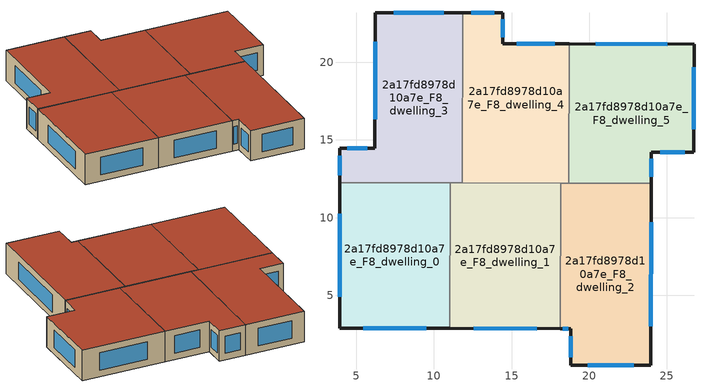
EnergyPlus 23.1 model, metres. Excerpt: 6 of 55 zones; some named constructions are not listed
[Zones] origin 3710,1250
2a17fd8978d10a7e_F8_dwelling_0
 floor to 2a17fd8978d10a7e_F7_dwelling_0 (EU_floor_Construction): 11.05,12.24 11.03,2.87 3.92,2.89 3.94,12.25 z24
 wall outside (EU_wall_Construction): 3.94,12.25 3.92,2.89 11.03,2.87 z24:27
 wall to 2a17fd8978d10a7e_F8_dwelling_1 (EU_wall_Construction): 11.03,2.87 11.05,12.24 z24:27
 wall to 2a17fd8978d10a7e_F8_dwelling_3 (EU_wall_Construction): 11.05,12.24 3.94,12.25 z24:27
 window (EU_Window_Construction): 5.44,2.89 9.51,2.88 / 3.93,10.25 3.92,4.9 z24.64:26.36
 roof outside (EU_roof_Construction): 11.03,2.87 11.05,12.24 3.94,12.25 3.92,2.89 z27
2a17fd8978d10a7e_F8_dwelling_1
 floor to 2a17fd8978d10a7e_F7_dwelling_1 (EU_floor_Construction): 18.17,12.22 18.15,2.86 11.03,2.87 11.05,12.24 z24
 wall outside (EU_wall_Construction): 11.03,2.87 18.15,2.86 z24:27
 wall to 2a17fd8978d10a7e_F8_dwelling_2 (EU_wall_Construction): 18.15,2.86 18.17,12.22 z24:27
 wall to 2a17fd8978d10a7e_F8_dwelling_4 (EU_wall_Construction): 18.17,12.22 11.83,12.24 z24:27
 wall to 2a17fd8978d10a7e_F8_dwelling_3 (EU_wall_Construction): 11.83,12.24 11.05,12.24 z24:27
 window (EU_Window_Construction): 12.56,2.87 16.62,2.86 z24.64:26.36
 roof outside (EU_roof_Construction): 18.15,2.86 18.17,12.22 11.05,12.24 11.03,2.87 z27
2a17fd8978d10a7e_F8_dwelling_2
 floor to 2a17fd8978d10a7e_F7_dwelling_2 (EU_floor_Construction): 23.99,12.21 23.96,0.5 18.8,0.5 18.8,2.85 18.15,2.86 18.17,12.22 z24
 wall outside (EU_wall_Construction): 18.15,2.86 18.8,2.85 18.8,0.5 23.96,0.5 23.99,12.21 z24:27
 wall to 2a17fd8978d10a7e_F8_dwelling_5 (EU_wall_Construction): 23.99,12.21 18.69,12.22 z24:27
 wall to 2a17fd8978d10a7e_F8_dwelling_4 (EU_wall_Construction): 18.69,12.22 18.17,12.22 z24:27
 window (EU_Window_Construction): 23.97,3.01 23.98,9.7 / 19.91,0.5 22.85,0.5 / 18.8,2.35 18.8,1 / 18.29,2.85 18.66,2.85 z24.64:26.36
 roof outside (EU_roof_Construction): 23.96,0.5 23.99,12.21 18.17,12.22 18.15,2.86 18.8,2.85 18.8,0.5 z27
2a17fd8978d10a7e_F8_dwelling_3
 floor to 2a17fd8978d10a7e_F7_dwelling_3 (EU_floor_Construction): 11.85,23.19 11.83,12.24 3.94,12.25 3.94,14.47 6.21,14.46 6.22,23.19 z24
 wall outside (EU_wall_Construction): 11.85,23.19 6.22,23.19 6.21,14.46 3.94,14.47 3.94,12.25 z24:27
 wall to 2a17fd8978d10a7e_F8_dwelling_4 (EU_wall_Construction): 11.83,12.24 11.85,23.19 z24:27
 window (EU_Window_Construction): 6.22,21.32 6.21,16.33 / 10.65,23.19 7.43,23.19 / 3.94,13.99 3.94,12.73 / 5.72,14.46 4.43,14.47 z24.64:26.36
 roof outside (EU_roof_Construction): 11.83,12.24 11.85,23.19 6.22,23.19 6.21,14.46 3.94,14.47 3.94,12.25 z27
2a17fd8978d10a7e_F8_dwelling_4
 floor to 2a17fd8978d10a7e_F7_dwelling_4 (EU_floor_Construction): 18.71,21.19 18.69,12.22 11.83,12.24 11.85,23.19 14.43,23.19 14.42,21.2 z24
 wall outside (EU_wall_Construction): 18.71,21.19 14.42,21.2 14.43,23.19 11.85,23.19 z24:27
 wall to 2a17fd8978d10a7e_F8_dwelling_5 (EU_wall_Construction): 18.69,12.22 18.71,21.19 z24:27
 window (EU_Window_Construction): 13.88,23.19 12.41,23.19 / 14.42,21.62 14.43,22.76 / 17.79,21.19 15.34,21.2 z24.64:26.36
 roof outside (EU_roof_Construction): 18.69,12.22 18.71,21.19 14.42,21.2 14.43,23.19 11.85,23.19 11.83,12.24 z27
2a17fd8978d10a7e_F8_dwelling_5
 floor to 2a17fd8978d10a7e_F7_dwelling_5 (EU_floor_Construction): 26.75,21.17 26.74,14.21 23.99,14.22 23.99,12.21 18.69,12.22 18.71,21.19 z24
 wall outside (EU_wall_Construction): 23.99,12.21 23.99,14.22 26.74,14.21 26.75,21.17 18.71,21.19 z24:27
 window (EU_Window_Construction): 23.99,12.64 23.99,13.79 / 25.03,21.18 20.43,21.19 / 26.74,15.7 26.75,19.68 / 24.58,14.22 26.15,14.21 z24.64:26.36
 roof outside (EU_roof_Construction): 26.74,14.21 26.75,21.17 18.71,21.19 18.69,12.22 23.99,12.21 23.99,14.22 z27
[SCHEDULE:FILE] Column Number=1; Rows to Skip at Top=0; Number of Hours of Data=8760; Column Separator=Comma; Interpolate to Timestep=No; Minutes per Item=60; Adjust Schedule for Daylight Savings=Yes
Name | File
EU_Step8_GainSchedule_2a17fd8978d10a7e_F3_dwelling_2_f000 | ../../schedules/2a17fd8978d10a7e/2a17fd8978d10a7e_F3_dwelling_2_f000_gain.csv
EU_Step8_GainSchedule_2a17fd8978d10a7e_F3_dwelling_3_f000 | ../../schedules/2a17fd8978d10a7e/2a17fd8978d10a7e_F3_dwelling_3_f000_gain.csv
EU_Step8_GainSchedule_2a17fd8978d10a7e_F3_dwelling_4_f000 | ../../schedules/2a17fd8978d10a7e/2a17fd8978d10a7e_F3_dwelling_4_f000_gain.csv
EU_Step8_GainSchedule_2a17fd8978d10a7e_F3_dwelling_5_f000 | ../../schedules/2a17fd8978d10a7e/2a17fd8978d10a7e_F3_dwelling_5_f000_gain.csv
EU_Step8_GainSchedule_2a17fd8978d10a7e_F4_dwelling_0_f000 | ../../schedules/2a17fd8978d10a7e/2a17fd8978d10a7e_F4_dwelling_0_f000_gain.csv
EU_Step8_GainSchedule_2a17fd8978d10a7e_F4_dwelling_1_f000 | ../../schedules/2a17fd8978d10a7e/2a17fd8978d10a7e_F4_dwelling_1_f000_gain.csv
EU_Step8_GainSchedule_2a17fd8978d10a7e_F4_dwelling_2_f000 | ../../schedules/2a17fd8978d10a7e/2a17fd8978d10a7e_F4_dwelling_2_f000_gain.csv
EU_Step8_GainSchedule_2a17fd8978d10a7e_F4_dwelling_3_f000 | ../../schedules/2a17fd8978d10a7e/2a17fd8978d10a7e_F4_dwelling_3_f000_gain.csv
EU_Step8_GainSchedule_2a17fd8978d10a7e_F4_dwelling_4_f000 | ../../schedules/2a17fd8978d10a7e/2a17fd8978d10a7e_F4_dwelling_4_f000_gain.csv
EU_Step8_GainSchedule_2a17fd8978d10a7e_F4_dwelling_5_f000 | ../../schedules/2a17fd8978d10a7e/2a17fd8978d10a7e_F4_dwelling_5_f000_gain.csv
